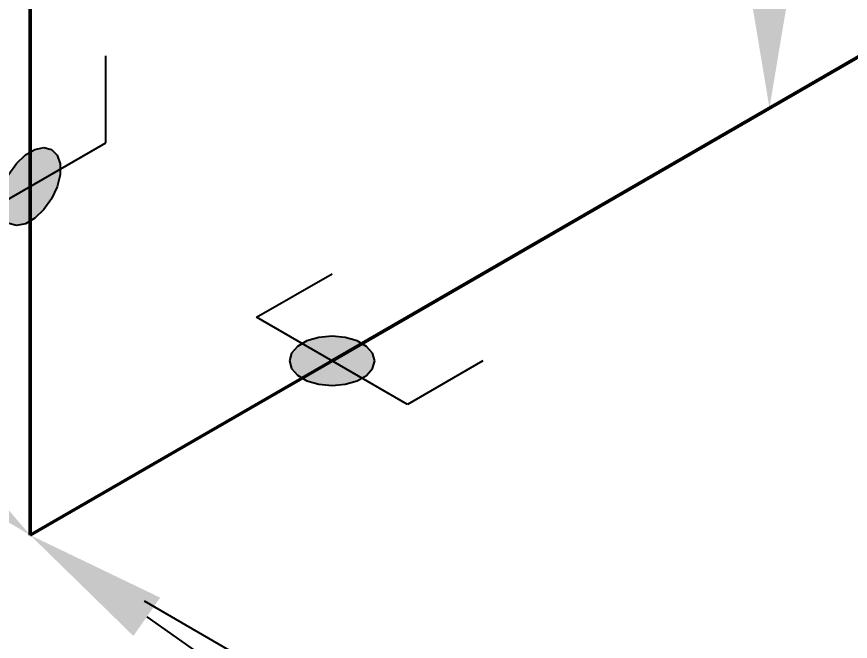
# Model space of a CAD drawing. Header units: millimetres. Extents: x 0 to 594, y 0 to 420.
# Drawn here: x 230.21 to 244.86, y 119.89 to 130.87 of the extents above; entities that cross this region are included whole.
import ezdxf
from ezdxf import colors
from ezdxf.entities.mleader import LeaderData, LeaderLine
from ezdxf.math import Vec2, Vec3

# ---------------------------------------------------------------- set-up
doc = ezdxf.new("R2010")
doc.units = ezdxf.units.MM
doc.header["$LTSCALE"] = 0.25
for name, color, linetype in [('용접', 1, 'Continuous'), ('주석', 7, 'Continuous'), ('치수', 1, 'Continuous')]:
    doc.layers.add(name, color=color, linetype=linetype)
doc.layers.add('파이프 작은 보어', color=30, linetype='Continuous', lineweight=50)
doc.styles.add('AdskIsoMetric', font='arial.ttf', dxfattribs={"width": 0.8, "height": 2.5})
doc.styles.add('AdskIsoMetric-30', font='arial.ttf', dxfattribs={"width": 0.8, "height": 2.5})
doc.styles.get("Standard").update_dxf_attribs({"font": 'arial.ttf'})
doc.dimstyles.new('AdskIsoMetric', dxfattribs={"dimtxt": 2.5, "dimasz": 2.5, "dimexe": 1, "dimexo": 2, "dimgap": 0.8, "dimtad": 1, "dimdec": 0, "dimrnd": 1, "dimzin": 0, "dimdsep": 46, "dimtxsty": 'AdskIsoMetric', "dimcen": 0, "dimclrt": 7, "dimadec": 0, "dimazin": 0, "dimtfac": 1, "dimtdec": 0, "dimtmove": 1, "dimatfit": 3, "dimfxl": 0, "dimfrac": 2, "dimtolj": 1, "dimtzin": 0, "dimarcsym": 0})

# ---------------------------------------------------------------- blocks, each defined once
blk = doc.blocks.new('*D63')
at = {"layer": 'Defpoints', "color": 0}
for p in [(243.438, 152.642), (230.448, 145.142), (230.448, 121.759)]:
    blk.add_point(p, dxfattribs=at)
at = {"layer": '치수', "color": 0, "lineweight": -2}
for p, q in [((232.448, 146.297), (244.438, 153.22)), ((243.438, 131.759), (243.438, 150.142))]:
    blk.add_line(p, q, dxfattribs=at)
at = {"layer": '치수', "color": 0}
for points in [[(243.022, 150.142), (243.855, 150.142), (243.438, 152.642)], [(243.022, 131.759), (243.855, 131.759), (243.438, 129.259)]]:
    blk.add_solid(points, dxfattribs=at)
at = {"layer": '치수', "color": 7, "insert": (241.171, 139.642), "char_height": 2.5, "attachment_point": 5, "rotation": 90, "style": 'AdskIsoMetric-30'}
blk.add_mtext('\\A1;5822', dxfattribs=at)
blk = doc.blocks.new('*D64')
at = {"layer": 'Defpoints', "color": 0}
for p in [(327.107, 177.565), (230.448, 121.759), (243.438, 114.259)]:
    blk.add_point(p, dxfattribs=at)
at = {"layer": '치수', "color": 0, "lineweight": -2}
for p, q in [((329.107, 176.41), (341.098, 169.488)), ((337.933, 168.815), (245.603, 115.509)), ((232.448, 120.604), (244.438, 113.682))]:
    blk.add_line(p, q, dxfattribs=at)
at = {"layer": '치수', "color": 0}
for points in [[(337.724, 169.176), (338.141, 168.454), (340.098, 170.065)], [(245.395, 115.87), (245.812, 115.148), (243.438, 114.259)]]:
    blk.add_solid(points, dxfattribs=at)
at = {"layer": '치수', "color": 7, "insert": (289.501, 143.471), "char_height": 2.5, "attachment_point": 5, "rotation": 30, "style": 'AdskIsoMetric-30'}
blk.add_mtext('\\A1;48772', dxfattribs=at)
blk = doc.blocks.new('엘보우-2-Iso2DSkew90')
at = {"color": 0, "linetype": 'ByBlock', "lineweight": -2, "extrusion": (-0.707107, 0.408248, -0.57735)}
for p, q in [((0, 0), (0, 6.124)), ((5.303, 3.062), (0, 0)), ((0, 0), (0, 0))]:
    blk.add_line(p, q, dxfattribs=at)
blk = doc.blocks.new('SocketWeld-1-IsoRight')
blk.add_hatch(color=256).paths.add_polyline_path([(0.00553, 0.03713), (0.00575, 0.03692), (0.00596, 0.03672), (0.00617, 0.03652), (0.00639, 0.03631), (0.0066, 0.03611), (0.00682, 0.0359), (0.00703, 0.0357), (0.00725, 0.03549), (0.00746, 0.03529), (0.00768, 0.03508), (0.00789, 0.03488), (0.00811, 0.03467), (0.00832, 0.03447), (0.00854, 0.03427), (0.00875, 0.03406), (0.00897, 0.03386), (0.00918, 0.03365), (0.0094, 0.03345), (0.00961, 0.03324), (0.00982, 0.03304), (0.01004, 0.03283), (0.01025, 0.03263), (0.01047, 0.03243), (0.01068, 0.03222), (0.0109, 0.03202), (0.01111, 0.03181), (0.01133, 0.03161), (0.01154, 0.0314), (0.01176, 0.0312), (0.01197, 0.03099), (0.01219, 0.03079), (0.0124, 0.03058), (0.01262, 0.03038), (0.01283, 0.03018), (0.01305, 0.02997), (0.01326, 0.02977), (0.01347, 0.02956), (0.01369, 0.02936), (0.0139, 0.02915), (0.01412, 0.02895), (0.01433, 0.02874), (0.01455, 0.02854), (0.01476, 0.02834), (0.01498, 0.02813), (0.01519, 0.02793), (0.01541, 0.02772), (0.01562, 0.02752), (0.01584, 0.02731), (0.01605, 0.02711), (0.01605, 0.02711), (0.01623, 0.02685), (0.01642, 0.02659), (0.0166, 0.02633), (0.01678, 0.02607), (0.01696, 0.02581), (0.01715, 0.02556), (0.01733, 0.0253), (0.01751, 0.02504), (0.01769, 0.02478), (0.01788, 0.02452), (0.01806, 0.02426), (0.01824, 0.024), (0.01843, 0.02375), (0.01861, 0.02349), (0.01879, 0.02323), (0.01897, 0.02297), (0.01916, 0.02271), (0.01934, 0.02245), (0.01952, 0.02219), (0.0197, 0.02193), (0.01989, 0.02168), (0.02007, 0.02142), (0.02025, 0.02116), (0.02043, 0.0209), (0.02062, 0.02064), (0.0208, 0.02038), (0.02098, 0.02012), (0.02116, 0.01987), (0.02135, 0.01961), (0.02153, 0.01935), (0.02171, 0.01909), (0.0219, 0.01883), (0.02208, 0.01857), (0.02226, 0.01831), (0.02244, 0.01806), (0.02263, 0.0178), (0.02281, 0.01754), (0.02299, 0.01728), (0.02317, 0.01702), (0.02336, 0.01676), (0.02354, 0.0165), (0.02372, 0.01624), (0.0239, 0.01599), (0.02409, 0.01573), (0.02427, 0.01547), (0.02445, 0.01521), (0.02463, 0.01495), (0.02482, 0.01469), (0.025, 0.01443), (0.025, 0.01443), (0.02513, 0.01415), (0.02527, 0.01386), (0.0254, 0.01357), (0.02553, 0.01328), (0.02566, 0.013), (0.0258, 0.01271), (0.02593, 0.01242), (0.02606, 0.01213), (0.02619, 0.01185), (0.02633, 0.01156), (0.02646, 0.01127), (0.02659, 0.01098), (0.02672, 0.0107), (0.02686, 0.01041), (0.02699, 0.01012), (0.02712, 0.00983), (0.02726, 0.00955), (0.02739, 0.00926), (0.02752, 0.00897), (0.02765, 0.00868), (0.02779, 0.0084), (0.02792, 0.00811), (0.02805, 0.00782), (0.02818, 0.00753), (0.02832, 0.00725), (0.02845, 0.00696), (0.02858, 0.00667), (0.02872, 0.00638), (0.02885, 0.0061), (0.02898, 0.00581), (0.02911, 0.00552), (0.02925, 0.00523), (0.02938, 0.00495), (0.02951, 0.00466), (0.02964, 0.00437), (0.02978, 0.00408), (0.02991, 0.0038), (0.03004, 0.00351), (0.03017, 0.00322), (0.03031, 0.00293), (0.03044, 0.00265), (0.03057, 0.00236), (0.03071, 0.00207), (0.03084, 0.00178), (0.03097, 0.0015), (0.0311, 0.00121), (0.03124, 0.00092), (0.03137, 0.00063), (0.0315, 0.00035), (0.0315, 0.00035), (0.03157, 0.00006), (0.03164, -0.00023), (0.03171, -0.00052), (0.03178, -0.00081), (0.03185, -0.00109), (0.03192, -0.00138), (0.03199, -0.00167), (0.03206, -0.00196), (0.03213, -0.00225), (0.0322, -0.00254), (0.03227, -0.00282), (0.03234, -0.00311), (0.03241, -0.0034), (0.03248, -0.00369), (0.03255, -0.00398), (0.03262, -0.00426), (0.03269, -0.00455), (0.03276, -0.00484), (0.03283, -0.00513), (0.0329, -0.00542), (0.03297, -0.00571), (0.03304, -0.00599), (0.03311, -0.00628), (0.03318, -0.00657), (0.03325, -0.00686), (0.03332, -0.00715), (0.03339, -0.00743), (0.03346, -0.00772), (0.03352, -0.00801), (0.03359, -0.0083), (0.03366, -0.00859), (0.03373, -0.00888), (0.0338, -0.00916), (0.03387, -0.00945), (0.03394, -0.00974), (0.03401, -0.01003), (0.03408, -0.01032), (0.03415, -0.0106), (0.03422, -0.01089), (0.03429, -0.01118), (0.03436, -0.01147), (0.03443, -0.01176), (0.0345, -0.01205), (0.03457, -0.01233), (0.03464, -0.01262), (0.03471, -0.01291), (0.03478, -0.0132), (0.03485, -0.01349), (0.03492, -0.01377), (0.03492, -0.01377), (0.03492, -0.01404), (0.03492, -0.0143), (0.03492, -0.01456), (0.03492, -0.01482), (0.03492, -0.01508), (0.03492, -0.01534), (0.03492, -0.0156), (0.03492, -0.01586), (0.03492, -0.01612), (0.03492, -0.01638), (0.03492, -0.01664), (0.03492, -0.0169), (0.03492, -0.01716), (0.03492, -0.01742), (0.03492, -0.01768), (0.03492, -0.01795), (0.03492, -0.01821), (0.03492, -0.01847), (0.03492, -0.01873), (0.03492, -0.01899), (0.03492, -0.01925), (0.03492, -0.01951), (0.03492, -0.01977), (0.03492, -0.02003), (0.03492, -0.02029), (0.03492, -0.02055), (0.03492, -0.02081), (0.03492, -0.02107), (0.03492, -0.02133), (0.03492, -0.02159), (0.03492, -0.02186), (0.03492, -0.02212), (0.03492, -0.02238), (0.03492, -0.02264), (0.03492, -0.0229), (0.03492, -0.02316), (0.03492, -0.02342), (0.03492, -0.02368), (0.03492, -0.02394), (0.03492, -0.0242), (0.03492, -0.02446), (0.03492, -0.02472), (0.03492, -0.02498), (0.03492, -0.02524), (0.03492, -0.0255), (0.03492, -0.02577), (0.03492, -0.02603), (0.03492, -0.02629), (0.03492, -0.02655), (0.03492, -0.02655), (0.03485, -0.02676), (0.03478, -0.02696), (0.03471, -0.02717), (0.03464, -0.02738), (0.03457, -0.02759), (0.0345, -0.02779), (0.03443, -0.028), (0.03436, -0.02821), (0.03429, -0.02842), (0.03422, -0.02862), (0.03415, -0.02883), (0.03408, -0.02904), (0.03401, -0.02925), (0.03394, -0.02945), (0.03387, -0.02966), (0.0338, -0.02987), (0.03373, -0.03008), (0.03366, -0.03028), (0.03359, -0.03049), (0.03352, -0.0307), (0.03346, -0.03091), (0.03339, -0.03112), (0.03332, -0.03132), (0.03325, -0.03153), (0.03318, -0.03174), (0.03311, -0.03195), (0.03304, -0.03215), (0.03297, -0.03236), (0.0329, -0.03257), (0.03283, -0.03278), (0.03276, -0.03298), (0.03269, -0.03319), (0.03262, -0.0334), (0.03255, -0.03361), (0.03248, -0.03381), (0.03241, -0.03402), (0.03234, -0.03423), (0.03227, -0.03444), (0.0322, -0.03465), (0.03213, -0.03485), (0.03206, -0.03506), (0.03199, -0.03527), (0.03192, -0.03548), (0.03185, -0.03568), (0.03178, -0.03589), (0.03171, -0.0361), (0.03164, -0.03631), (0.03157, -0.03651), (0.0315, -0.03672), (0.0315, -0.03672), (0.03137, -0.03686), (0.03124, -0.03699), (0.0311, -0.03712), (0.03097, -0.03726), (0.03084, -0.03739), (0.03071, -0.03753), (0.03057, -0.03766), (0.03044, -0.0378), (0.03031, -0.03793), (0.03017, -0.03806), (0.03004, -0.0382), (0.02991, -0.03833), (0.02978, -0.03847), (0.02964, -0.0386), (0.02951, -0.03874), (0.02938, -0.03887), (0.02925, -0.039), (0.02911, -0.03914), (0.02898, -0.03927), (0.02885, -0.03941), (0.02872, -0.03954), (0.02858, -0.03968), (0.02845, -0.03981), (0.02832, -0.03994), (0.02818, -0.04008), (0.02805, -0.04021), (0.02792, -0.04035), (0.02779, -0.04048), (0.02765, -0.04062), (0.02752, -0.04075), (0.02739, -0.04088), (0.02726, -0.04102), (0.02712, -0.04115), (0.02699, -0.04129), (0.02686, -0.04142), (0.02672, -0.04156), (0.02659, -0.04169), (0.02646, -0.04182), (0.02633, -0.04196), (0.02619, -0.04209), (0.02606, -0.04223), (0.02593, -0.04236), (0.0258, -0.0425), (0.02566, -0.04263), (0.02553, -0.04276), (0.0254, -0.0429), (0.02527, -0.04303), (0.02513, -0.04317), (0.025, -0.0433), (0.025, -0.0433), (0.02482, -0.04335), (0.02463, -0.0434), (0.02445, -0.04344), (0.02427, -0.04349), (0.02409, -0.04354), (0.0239, -0.04359), (0.02372, -0.04364), (0.02354, -0.04368), (0.02336, -0.04373), (0.02317, -0.04378), (0.02299, -0.04383), (0.02281, -0.04387), (0.02263, -0.04392), (0.02244, -0.04397), (0.02226, -0.04402), (0.02208, -0.04407), (0.0219, -0.04411), (0.02171, -0.04416), (0.02153, -0.04421), (0.02135, -0.04426), (0.02116, -0.0443), (0.02098, -0.04435), (0.0208, -0.0444), (0.02062, -0.04445), (0.02043, -0.0445), (0.02025, -0.04454), (0.02007, -0.04459), (0.01989, -0.04464), (0.0197, -0.04469), (0.01952, -0.04473), (0.01934, -0.04478), (0.01916, -0.04483), (0.01897, -0.04488), (0.01879, -0.04493), (0.01861, -0.04497), (0.01843, -0.04502), (0.01824, -0.04507), (0.01806, -0.04512), (0.01788, -0.04516), (0.01769, -0.04521), (0.01751, -0.04526), (0.01733, -0.04531), (0.01715, -0.04536), (0.01696, -0.0454), (0.01678, -0.04545), (0.0166, -0.0455), (0.01642, -0.04555), (0.01623, -0.04559), (0.01605, -0.04564), (0.01605, -0.04564), (0.01584, -0.0456), (0.01562, -0.04556), (0.01541, -0.04551), (0.01519, -0.04547), (0.01498, -0.04543), (0.01476, -0.04538), (0.01455, -0.04534), (0.01433, -0.04529), (0.01412, -0.04525), (0.0139, -0.04521), (0.01369, -0.04516), (0.01347, -0.04512), (0.01326, -0.04508), (0.01305, -0.04503), (0.01283, -0.04499), (0.01262, -0.04495), (0.0124, -0.0449), (0.01219, -0.04486), (0.01197, -0.04482), (0.01176, -0.04477), (0.01154, -0.04473), (0.01133, -0.04469), (0.01111, -0.04464), (0.0109, -0.0446), (0.01068, -0.04456), (0.01047, -0.04451), (0.01025, -0.04447), (0.01004, -0.04443), (0.00982, -0.04438), (0.00961, -0.04434), (0.0094, -0.0443), (0.00918, -0.04425), (0.00897, -0.04421), (0.00875, -0.04417), (0.00854, -0.04412), (0.00832, -0.04408), (0.00811, -0.04404), (0.00789, -0.04399), (0.00768, -0.04395), (0.00746, -0.04391), (0.00725, -0.04386), (0.00703, -0.04382), (0.00682, -0.04378), (0.0066, -0.04373), (0.00639, -0.04369), (0.00617, -0.04365), (0.00596, -0.0436), (0.00575, -0.04356), (0.00553, -0.04352), (0.00553, -0.04352), (0.00531, -0.04339), (0.00508, -0.04325), (0.00485, -0.04312), (0.00463, -0.04299), (0.0044, -0.04286), (0.00418, -0.04273), (0.00395, -0.0426), (0.00372, -0.04247), (0.0035, -0.04234), (0.00327, -0.04221), (0.00305, -0.04208), (0.00282, -0.04195), (0.0026, -0.04182), (0.00237, -0.04169), (0.00214, -0.04156), (0.00192, -0.04143), (0.00169, -0.0413), (0.00147, -0.04117), (0.00124, -0.04104), (0.00102, -0.04091), (0.00079, -0.04078), (0.00056, -0.04065), (0.00034, -0.04052), (0.00011, -0.04039), (-0.00011, -0.04026), (-0.00034, -0.04013), (-0.00056, -0.04), (-0.00079, -0.03987), (-0.00102, -0.03974), (-0.00124, -0.03961), (-0.00147, -0.03948), (-0.00169, -0.03934), (-0.00192, -0.03921), (-0.00214, -0.03908), (-0.00237, -0.03895), (-0.0026, -0.03882), (-0.00282, -0.03869), (-0.00305, -0.03856), (-0.00327, -0.03843), (-0.0035, -0.0383), (-0.00372, -0.03817), (-0.00395, -0.03804), (-0.00418, -0.03791), (-0.0044, -0.03778), (-0.00463, -0.03765), (-0.00485, -0.03752), (-0.00508, -0.03739), (-0.00531, -0.03726), (-0.00553, -0.03713), (-0.00553, -0.03713), (-0.00575, -0.03692), (-0.00596, -0.03672), (-0.00617, -0.03652), (-0.00639, -0.03631), (-0.0066, -0.03611), (-0.00682, -0.0359), (-0.00703, -0.0357), (-0.00725, -0.03549), (-0.00746, -0.03529), (-0.00768, -0.03508), (-0.00789, -0.03488), (-0.00811, -0.03467), (-0.00832, -0.03447), (-0.00854, -0.03427), (-0.00875, -0.03406), (-0.00897, -0.03386), (-0.00918, -0.03365), (-0.0094, -0.03345), (-0.00961, -0.03324), (-0.00982, -0.03304), (-0.01004, -0.03283), (-0.01025, -0.03263), (-0.01047, -0.03243), (-0.01068, -0.03222), (-0.0109, -0.03202), (-0.01111, -0.03181), (-0.01133, -0.03161), (-0.01154, -0.0314), (-0.01176, -0.0312), (-0.01197, -0.03099), (-0.01219, -0.03079), (-0.0124, -0.03058), (-0.01262, -0.03038), (-0.01283, -0.03018), (-0.01305, -0.02997), (-0.01326, -0.02977), (-0.01347, -0.02956), (-0.01369, -0.02936), (-0.0139, -0.02915), (-0.01412, -0.02895), (-0.01433, -0.02874), (-0.01455, -0.02854), (-0.01476, -0.02834), (-0.01498, -0.02813), (-0.01519, -0.02793), (-0.01541, -0.02772), (-0.01562, -0.02752), (-0.01584, -0.02731), (-0.01605, -0.02711), (-0.01605, -0.02711), (-0.01623, -0.02685), (-0.01642, -0.02659), (-0.0166, -0.02633), (-0.01678, -0.02607), (-0.01696, -0.02581), (-0.01715, -0.02556), (-0.01733, -0.0253), (-0.01751, -0.02504), (-0.01769, -0.02478), (-0.01788, -0.02452), (-0.01806, -0.02426), (-0.01824, -0.024), (-0.01843, -0.02375), (-0.01861, -0.02349), (-0.01879, -0.02323), (-0.01897, -0.02297), (-0.01916, -0.02271), (-0.01934, -0.02245), (-0.01952, -0.02219), (-0.0197, -0.02193), (-0.01989, -0.02168), (-0.02007, -0.02142), (-0.02025, -0.02116), (-0.02043, -0.0209), (-0.02062, -0.02064), (-0.0208, -0.02038), (-0.02098, -0.02012), (-0.02116, -0.01987), (-0.02135, -0.01961), (-0.02153, -0.01935), (-0.02171, -0.01909), (-0.0219, -0.01883), (-0.02208, -0.01857), (-0.02226, -0.01831), (-0.02244, -0.01806), (-0.02263, -0.0178), (-0.02281, -0.01754), (-0.02299, -0.01728), (-0.02317, -0.01702), (-0.02336, -0.01676), (-0.02354, -0.0165), (-0.02372, -0.01624), (-0.0239, -0.01599), (-0.02409, -0.01573), (-0.02427, -0.01547), (-0.02445, -0.01521), (-0.02463, -0.01495), (-0.02482, -0.01469), (-0.025, -0.01443), (-0.025, -0.01443), (-0.02513, -0.01415), (-0.02527, -0.01386), (-0.0254, -0.01357), (-0.02553, -0.01328), (-0.02566, -0.013), (-0.0258, -0.01271), (-0.02593, -0.01242), (-0.02606, -0.01213), (-0.02619, -0.01185), (-0.02633, -0.01156), (-0.02646, -0.01127), (-0.02659, -0.01098), (-0.02672, -0.0107), (-0.02686, -0.01041), (-0.02699, -0.01012), (-0.02712, -0.00983), (-0.02726, -0.00955), (-0.02739, -0.00926), (-0.02752, -0.00897), (-0.02765, -0.00868), (-0.02779, -0.0084), (-0.02792, -0.00811), (-0.02805, -0.00782), (-0.02818, -0.00753), (-0.02832, -0.00725), (-0.02845, -0.00696), (-0.02858, -0.00667), (-0.02872, -0.00638), (-0.02885, -0.0061), (-0.02898, -0.00581), (-0.02911, -0.00552), (-0.02925, -0.00523), (-0.02938, -0.00495), (-0.02951, -0.00466), (-0.02964, -0.00437), (-0.02978, -0.00408), (-0.02991, -0.0038), (-0.03004, -0.00351), (-0.03017, -0.00322), (-0.03031, -0.00293), (-0.03044, -0.00265), (-0.03057, -0.00236), (-0.03071, -0.00207), (-0.03084, -0.00178), (-0.03097, -0.0015), (-0.0311, -0.00121), (-0.03124, -0.00092), (-0.03137, -0.00063), (-0.0315, -0.00035), (-0.0315, -0.00035), (-0.03157, -0.00006), (-0.03164, 0.00023), (-0.03171, 0.00052), (-0.03178, 0.00081), (-0.03185, 0.00109), (-0.03192, 0.00138), (-0.03199, 0.00167), (-0.03206, 0.00196), (-0.03213, 0.00225), (-0.0322, 0.00254), (-0.03227, 0.00282), (-0.03234, 0.00311), (-0.03241, 0.0034), (-0.03248, 0.00369), (-0.03255, 0.00398), (-0.03262, 0.00426), (-0.03269, 0.00455), (-0.03276, 0.00484), (-0.03283, 0.00513), (-0.0329, 0.00542), (-0.03297, 0.00571), (-0.03304, 0.00599), (-0.03311, 0.00628), (-0.03318, 0.00657), (-0.03325, 0.00686), (-0.03332, 0.00715), (-0.03339, 0.00743), (-0.03346, 0.00772), (-0.03352, 0.00801), (-0.03359, 0.0083), (-0.03366, 0.00859), (-0.03373, 0.00888), (-0.0338, 0.00916), (-0.03387, 0.00945), (-0.03394, 0.00974), (-0.03401, 0.01003), (-0.03408, 0.01032), (-0.03415, 0.0106), (-0.03422, 0.01089), (-0.03429, 0.01118), (-0.03436, 0.01147), (-0.03443, 0.01176), (-0.0345, 0.01205), (-0.03457, 0.01233), (-0.03464, 0.01262), (-0.03471, 0.01291), (-0.03478, 0.0132), (-0.03485, 0.01349), (-0.03492, 0.01377), (-0.03492, 0.01377), (-0.03492, 0.01404), (-0.03492, 0.0143), (-0.03492, 0.01456), (-0.03492, 0.01482), (-0.03492, 0.01508), (-0.03492, 0.01534), (-0.03492, 0.0156), (-0.03492, 0.01586), (-0.03492, 0.01612), (-0.03492, 0.01638), (-0.03492, 0.01664), (-0.03492, 0.0169), (-0.03492, 0.01716), (-0.03492, 0.01742), (-0.03492, 0.01768), (-0.03492, 0.01795), (-0.03492, 0.01821), (-0.03492, 0.01847), (-0.03492, 0.01873), (-0.03492, 0.01899), (-0.03492, 0.01925), (-0.03492, 0.01951), (-0.03492, 0.01977), (-0.03492, 0.02003), (-0.03492, 0.02029), (-0.03492, 0.02055), (-0.03492, 0.02081), (-0.03492, 0.02107), (-0.03492, 0.02133), (-0.03492, 0.02159), (-0.03492, 0.02186), (-0.03492, 0.02212), (-0.03492, 0.02238), (-0.03492, 0.02264), (-0.03492, 0.0229), (-0.03492, 0.02316), (-0.03492, 0.02342), (-0.03492, 0.02368), (-0.03492, 0.02394), (-0.03492, 0.0242), (-0.03492, 0.02446), (-0.03492, 0.02472), (-0.03492, 0.02498), (-0.03492, 0.02524), (-0.03492, 0.0255), (-0.03492, 0.02577), (-0.03492, 0.02603), (-0.03492, 0.02629), (-0.03492, 0.02655), (-0.03492, 0.02655), (-0.03485, 0.02676), (-0.03478, 0.02696), (-0.03471, 0.02717), (-0.03464, 0.02738), (-0.03457, 0.02759), (-0.0345, 0.02779), (-0.03443, 0.028), (-0.03436, 0.02821), (-0.03429, 0.02842), (-0.03422, 0.02862), (-0.03415, 0.02883), (-0.03408, 0.02904), (-0.03401, 0.02925), (-0.03394, 0.02945), (-0.03387, 0.02966), (-0.0338, 0.02987), (-0.03373, 0.03008), (-0.03366, 0.03028), (-0.03359, 0.03049), (-0.03352, 0.0307), (-0.03346, 0.03091), (-0.03339, 0.03112), (-0.03332, 0.03132), (-0.03325, 0.03153), (-0.03318, 0.03174), (-0.03311, 0.03195), (-0.03304, 0.03215), (-0.03297, 0.03236), (-0.0329, 0.03257), (-0.03283, 0.03278), (-0.03276, 0.03298), (-0.03269, 0.03319), (-0.03262, 0.0334), (-0.03255, 0.03361), (-0.03248, 0.03381), (-0.03241, 0.03402), (-0.03234, 0.03423), (-0.03227, 0.03444), (-0.0322, 0.03465), (-0.03213, 0.03485), (-0.03206, 0.03506), (-0.03199, 0.03527), (-0.03192, 0.03548), (-0.03185, 0.03568), (-0.03178, 0.03589), (-0.03171, 0.0361), (-0.03164, 0.03631), (-0.03157, 0.03651), (-0.0315, 0.03672), (-0.0315, 0.03672), (-0.03137, 0.03686), (-0.03124, 0.03699), (-0.0311, 0.03712), (-0.03097, 0.03726), (-0.03084, 0.03739), (-0.03071, 0.03753), (-0.03057, 0.03766), (-0.03044, 0.0378), (-0.03031, 0.03793), (-0.03017, 0.03806), (-0.03004, 0.0382), (-0.02991, 0.03833), (-0.02978, 0.03847), (-0.02964, 0.0386), (-0.02951, 0.03874), (-0.02938, 0.03887), (-0.02925, 0.039), (-0.02911, 0.03914), (-0.02898, 0.03927), (-0.02885, 0.03941), (-0.02872, 0.03954), (-0.02858, 0.03968), (-0.02845, 0.03981), (-0.02832, 0.03994), (-0.02818, 0.04008), (-0.02805, 0.04021), (-0.02792, 0.04035), (-0.02779, 0.04048), (-0.02765, 0.04062), (-0.02752, 0.04075), (-0.02739, 0.04088), (-0.02726, 0.04102), (-0.02712, 0.04115), (-0.02699, 0.04129), (-0.02686, 0.04142), (-0.02672, 0.04156), (-0.02659, 0.04169), (-0.02646, 0.04182), (-0.02633, 0.04196), (-0.02619, 0.04209), (-0.02606, 0.04223), (-0.02593, 0.04236), (-0.0258, 0.0425), (-0.02566, 0.04263), (-0.02553, 0.04276), (-0.0254, 0.0429), (-0.02527, 0.04303), (-0.02513, 0.04317), (-0.025, 0.0433), (-0.025, 0.0433), (-0.02482, 0.04335), (-0.02463, 0.0434), (-0.02445, 0.04344), (-0.02427, 0.04349), (-0.02409, 0.04354), (-0.0239, 0.04359), (-0.02372, 0.04364), (-0.02354, 0.04368), (-0.02336, 0.04373), (-0.02317, 0.04378), (-0.02299, 0.04383), (-0.02281, 0.04387), (-0.02263, 0.04392), (-0.02244, 0.04397), (-0.02226, 0.04402), (-0.02208, 0.04407), (-0.0219, 0.04411), (-0.02171, 0.04416), (-0.02153, 0.04421), (-0.02135, 0.04426), (-0.02116, 0.0443), (-0.02098, 0.04435), (-0.0208, 0.0444), (-0.02062, 0.04445), (-0.02043, 0.0445), (-0.02025, 0.04454), (-0.02007, 0.04459), (-0.01989, 0.04464), (-0.0197, 0.04469), (-0.01952, 0.04473), (-0.01934, 0.04478), (-0.01916, 0.04483), (-0.01897, 0.04488), (-0.01879, 0.04493), (-0.01861, 0.04497), (-0.01843, 0.04502), (-0.01824, 0.04507), (-0.01806, 0.04512), (-0.01788, 0.04516), (-0.01769, 0.04521), (-0.01751, 0.04526), (-0.01733, 0.04531), (-0.01715, 0.04536), (-0.01696, 0.0454), (-0.01678, 0.04545), (-0.0166, 0.0455), (-0.01642, 0.04555), (-0.01623, 0.04559), (-0.01605, 0.04564), (-0.01605, 0.04564), (-0.01584, 0.0456), (-0.01562, 0.04556), (-0.01541, 0.04551), (-0.01519, 0.04547), (-0.01498, 0.04543), (-0.01476, 0.04538), (-0.01455, 0.04534), (-0.01433, 0.04529), (-0.01412, 0.04525), (-0.0139, 0.04521), (-0.01369, 0.04516), (-0.01347, 0.04512), (-0.01326, 0.04508), (-0.01305, 0.04503), (-0.01283, 0.04499), (-0.01262, 0.04495), (-0.0124, 0.0449), (-0.01219, 0.04486), (-0.01197, 0.04482), (-0.01176, 0.04477), (-0.01154, 0.04473), (-0.01133, 0.04469), (-0.01111, 0.04464), (-0.0109, 0.0446), (-0.01068, 0.04456), (-0.01047, 0.04451), (-0.01025, 0.04447), (-0.01004, 0.04443), (-0.00982, 0.04438), (-0.00961, 0.04434), (-0.0094, 0.0443), (-0.00918, 0.04425), (-0.00897, 0.04421), (-0.00875, 0.04417), (-0.00854, 0.04412), (-0.00832, 0.04408), (-0.00811, 0.04404), (-0.00789, 0.04399), (-0.00768, 0.04395), (-0.00746, 0.04391), (-0.00725, 0.04386), (-0.00703, 0.04382), (-0.00682, 0.04378), (-0.0066, 0.04373), (-0.00639, 0.04369), (-0.00617, 0.04365), (-0.00596, 0.0436), (-0.00575, 0.04356), (-0.00553, 0.04352), (-0.00553, 0.04352), (-0.00531, 0.04339), (-0.00508, 0.04325), (-0.00485, 0.04312), (-0.00463, 0.04299), (-0.0044, 0.04286), (-0.00418, 0.04273), (-0.00395, 0.0426), (-0.00372, 0.04247), (-0.0035, 0.04234), (-0.00327, 0.04221), (-0.00305, 0.04208), (-0.00282, 0.04195), (-0.0026, 0.04182), (-0.00237, 0.04169), (-0.00214, 0.04156), (-0.00192, 0.04143), (-0.00169, 0.0413), (-0.00147, 0.04117), (-0.00124, 0.04104), (-0.00102, 0.04091), (-0.00079, 0.04078), (-0.00056, 0.04065), (-0.00034, 0.04052), (-0.00011, 0.04039), (0.00011, 0.04026), (0.00034, 0.04013), (0.00056, 0.04), (0.00079, 0.03987), (0.00102, 0.03974), (0.00124, 0.03961), (0.00147, 0.03948), (0.00169, 0.03934), (0.00192, 0.03921), (0.00214, 0.03908), (0.00237, 0.03895), (0.0026, 0.03882), (0.00282, 0.03869), (0.00305, 0.03856), (0.00327, 0.03843), (0.0035, 0.0383), (0.00372, 0.03817), (0.00395, 0.03804), (0.00418, 0.03791), (0.0044, 0.03778), (0.00463, 0.03765), (0.00485, 0.03752), (0.00508, 0.03739), (0.00531, 0.03726)], flags=0)
at = {"color": 0, "linetype": 'ByBlock', "lineweight": -2, "extrusion": (0.707107, 0.408248, -0.57735)}
for p, q in [((0, 0.10206), (-0.08839, 0.15309)), ((0, -0.10206), (0, 0.10206)), ((-0.0315, 0.03672), (-0.025, 0.0433)), ((-0.025, 0.0433), (-0.01605, 0.04564)), ((-0.01605, 0.04564), (-0.00553, 0.04352)), ((-0.00553, 0.04352), (0.00553, 0.03713)), ((-0.03492, 0.02655), (-0.0315, 0.03672)), ((0.00553, 0.03713), (0.01605, 0.02711)), ((-0.03492, 0.01377), (-0.03492, 0.02655)), ((0.01605, 0.02711), (0.025, 0.01443)), ((-0.0315, -0.00035), (-0.03492, 0.01377)), ((0.025, 0.01443), (0.0315, 0.00035)), ((0.0315, 0.00035), (0.03492, -0.01377)), ((-0.025, -0.01443), (-0.0315, -0.00035)), ((-0.01605, -0.02711), (-0.025, -0.01443)), ((0.03492, -0.01377), (0.03492, -0.02655)), ((-0.00553, -0.03713), (-0.01605, -0.02711)), ((0.03492, -0.02655), (0.0315, -0.03672)), ((0.00553, -0.04352), (-0.00553, -0.03713)), ((0.0315, -0.03672), (0.025, -0.0433)), ((0.01605, -0.04564), (0.00553, -0.04352)), ((0.025, -0.0433), (0.01605, -0.04564)), ((-0.08839, -0.05103), (0, -0.10206))]:
    blk.add_line(p, q, dxfattribs=at)
blk = doc.blocks.new('SocketWeld-2-IsoRight')
blk.add_hatch(color=256).paths.add_polyline_path([(0.00553, -0.04352), (0.00575, -0.04356), (0.00596, -0.0436), (0.00617, -0.04365), (0.00639, -0.04369), (0.0066, -0.04373), (0.00682, -0.04378), (0.00703, -0.04382), (0.00725, -0.04386), (0.00746, -0.04391), (0.00768, -0.04395), (0.00789, -0.04399), (0.00811, -0.04404), (0.00832, -0.04408), (0.00854, -0.04412), (0.00875, -0.04417), (0.00897, -0.04421), (0.00918, -0.04425), (0.0094, -0.0443), (0.00961, -0.04434), (0.00982, -0.04438), (0.01004, -0.04443), (0.01025, -0.04447), (0.01047, -0.04451), (0.01068, -0.04456), (0.0109, -0.0446), (0.01111, -0.04464), (0.01133, -0.04469), (0.01154, -0.04473), (0.01176, -0.04477), (0.01197, -0.04482), (0.01219, -0.04486), (0.0124, -0.0449), (0.01262, -0.04495), (0.01283, -0.04499), (0.01305, -0.04503), (0.01326, -0.04508), (0.01347, -0.04512), (0.01369, -0.04516), (0.0139, -0.04521), (0.01412, -0.04525), (0.01433, -0.04529), (0.01455, -0.04534), (0.01476, -0.04538), (0.01498, -0.04543), (0.01519, -0.04547), (0.01541, -0.04551), (0.01562, -0.04556), (0.01584, -0.0456), (0.01605, -0.04564), (0.01605, -0.04564), (0.01623, -0.04559), (0.01642, -0.04555), (0.0166, -0.0455), (0.01678, -0.04545), (0.01696, -0.0454), (0.01715, -0.04536), (0.01733, -0.04531), (0.01751, -0.04526), (0.01769, -0.04521), (0.01788, -0.04516), (0.01806, -0.04512), (0.01824, -0.04507), (0.01843, -0.04502), (0.01861, -0.04497), (0.01879, -0.04493), (0.01897, -0.04488), (0.01916, -0.04483), (0.01934, -0.04478), (0.01952, -0.04473), (0.0197, -0.04469), (0.01989, -0.04464), (0.02007, -0.04459), (0.02025, -0.04454), (0.02043, -0.0445), (0.02062, -0.04445), (0.0208, -0.0444), (0.02098, -0.04435), (0.02116, -0.0443), (0.02135, -0.04426), (0.02153, -0.04421), (0.02171, -0.04416), (0.0219, -0.04411), (0.02208, -0.04407), (0.02226, -0.04402), (0.02244, -0.04397), (0.02263, -0.04392), (0.02281, -0.04387), (0.02299, -0.04383), (0.02317, -0.04378), (0.02336, -0.04373), (0.02354, -0.04368), (0.02372, -0.04364), (0.0239, -0.04359), (0.02409, -0.04354), (0.02427, -0.04349), (0.02445, -0.04344), (0.02463, -0.0434), (0.02482, -0.04335), (0.025, -0.0433), (0.025, -0.0433), (0.02513, -0.04317), (0.02527, -0.04303), (0.0254, -0.0429), (0.02553, -0.04276), (0.02566, -0.04263), (0.0258, -0.0425), (0.02593, -0.04236), (0.02606, -0.04223), (0.02619, -0.04209), (0.02633, -0.04196), (0.02646, -0.04182), (0.02659, -0.04169), (0.02672, -0.04156), (0.02686, -0.04142), (0.02699, -0.04129), (0.02712, -0.04115), (0.02726, -0.04102), (0.02739, -0.04088), (0.02752, -0.04075), (0.02765, -0.04062), (0.02779, -0.04048), (0.02792, -0.04035), (0.02805, -0.04021), (0.02818, -0.04008), (0.02832, -0.03994), (0.02845, -0.03981), (0.02858, -0.03968), (0.02872, -0.03954), (0.02885, -0.03941), (0.02898, -0.03927), (0.02911, -0.03914), (0.02925, -0.039), (0.02938, -0.03887), (0.02951, -0.03874), (0.02964, -0.0386), (0.02978, -0.03847), (0.02991, -0.03833), (0.03004, -0.0382), (0.03017, -0.03806), (0.03031, -0.03793), (0.03044, -0.0378), (0.03057, -0.03766), (0.03071, -0.03753), (0.03084, -0.03739), (0.03097, -0.03726), (0.0311, -0.03712), (0.03124, -0.03699), (0.03137, -0.03686), (0.0315, -0.03672), (0.0315, -0.03672), (0.03157, -0.03651), (0.03164, -0.03631), (0.03171, -0.0361), (0.03178, -0.03589), (0.03185, -0.03568), (0.03192, -0.03548), (0.03199, -0.03527), (0.03206, -0.03506), (0.03213, -0.03485), (0.0322, -0.03465), (0.03227, -0.03444), (0.03234, -0.03423), (0.03241, -0.03402), (0.03248, -0.03381), (0.03255, -0.03361), (0.03262, -0.0334), (0.03269, -0.03319), (0.03276, -0.03298), (0.03283, -0.03278), (0.0329, -0.03257), (0.03297, -0.03236), (0.03304, -0.03215), (0.03311, -0.03195), (0.03318, -0.03174), (0.03325, -0.03153), (0.03332, -0.03132), (0.03339, -0.03112), (0.03346, -0.03091), (0.03352, -0.0307), (0.03359, -0.03049), (0.03366, -0.03028), (0.03373, -0.03008), (0.0338, -0.02987), (0.03387, -0.02966), (0.03394, -0.02945), (0.03401, -0.02925), (0.03408, -0.02904), (0.03415, -0.02883), (0.03422, -0.02862), (0.03429, -0.02842), (0.03436, -0.02821), (0.03443, -0.028), (0.0345, -0.02779), (0.03457, -0.02759), (0.03464, -0.02738), (0.03471, -0.02717), (0.03478, -0.02696), (0.03485, -0.02676), (0.03492, -0.02655), (0.03492, -0.02655), (0.03492, -0.02629), (0.03492, -0.02603), (0.03492, -0.02577), (0.03492, -0.0255), (0.03492, -0.02524), (0.03492, -0.02498), (0.03492, -0.02472), (0.03492, -0.02446), (0.03492, -0.0242), (0.03492, -0.02394), (0.03492, -0.02368), (0.03492, -0.02342), (0.03492, -0.02316), (0.03492, -0.0229), (0.03492, -0.02264), (0.03492, -0.02238), (0.03492, -0.02212), (0.03492, -0.02186), (0.03492, -0.02159), (0.03492, -0.02133), (0.03492, -0.02107), (0.03492, -0.02081), (0.03492, -0.02055), (0.03492, -0.02029), (0.03492, -0.02003), (0.03492, -0.01977), (0.03492, -0.01951), (0.03492, -0.01925), (0.03492, -0.01899), (0.03492, -0.01873), (0.03492, -0.01847), (0.03492, -0.01821), (0.03492, -0.01795), (0.03492, -0.01768), (0.03492, -0.01742), (0.03492, -0.01716), (0.03492, -0.0169), (0.03492, -0.01664), (0.03492, -0.01638), (0.03492, -0.01612), (0.03492, -0.01586), (0.03492, -0.0156), (0.03492, -0.01534), (0.03492, -0.01508), (0.03492, -0.01482), (0.03492, -0.01456), (0.03492, -0.0143), (0.03492, -0.01404), (0.03492, -0.01377), (0.03492, -0.01377), (0.03485, -0.01349), (0.03478, -0.0132), (0.03471, -0.01291), (0.03464, -0.01262), (0.03457, -0.01233), (0.0345, -0.01205), (0.03443, -0.01176), (0.03436, -0.01147), (0.03429, -0.01118), (0.03422, -0.01089), (0.03415, -0.0106), (0.03408, -0.01032), (0.03401, -0.01003), (0.03394, -0.00974), (0.03387, -0.00945), (0.0338, -0.00916), (0.03373, -0.00888), (0.03366, -0.00859), (0.03359, -0.0083), (0.03352, -0.00801), (0.03346, -0.00772), (0.03339, -0.00743), (0.03332, -0.00715), (0.03325, -0.00686), (0.03318, -0.00657), (0.03311, -0.00628), (0.03304, -0.00599), (0.03297, -0.00571), (0.0329, -0.00542), (0.03283, -0.00513), (0.03276, -0.00484), (0.03269, -0.00455), (0.03262, -0.00426), (0.03255, -0.00398), (0.03248, -0.00369), (0.03241, -0.0034), (0.03234, -0.00311), (0.03227, -0.00282), (0.0322, -0.00254), (0.03213, -0.00225), (0.03206, -0.00196), (0.03199, -0.00167), (0.03192, -0.00138), (0.03185, -0.00109), (0.03178, -0.00081), (0.03171, -0.00052), (0.03164, -0.00023), (0.03157, 0.00006), (0.0315, 0.00035), (0.0315, 0.00035), (0.03137, 0.00063), (0.03124, 0.00092), (0.0311, 0.00121), (0.03097, 0.0015), (0.03084, 0.00178), (0.03071, 0.00207), (0.03057, 0.00236), (0.03044, 0.00265), (0.03031, 0.00293), (0.03017, 0.00322), (0.03004, 0.00351), (0.02991, 0.0038), (0.02978, 0.00408), (0.02964, 0.00437), (0.02951, 0.00466), (0.02938, 0.00495), (0.02925, 0.00523), (0.02911, 0.00552), (0.02898, 0.00581), (0.02885, 0.0061), (0.02872, 0.00638), (0.02858, 0.00667), (0.02845, 0.00696), (0.02832, 0.00725), (0.02818, 0.00753), (0.02805, 0.00782), (0.02792, 0.00811), (0.02779, 0.0084), (0.02765, 0.00868), (0.02752, 0.00897), (0.02739, 0.00926), (0.02726, 0.00955), (0.02712, 0.00983), (0.02699, 0.01012), (0.02686, 0.01041), (0.02672, 0.0107), (0.02659, 0.01098), (0.02646, 0.01127), (0.02633, 0.01156), (0.02619, 0.01185), (0.02606, 0.01213), (0.02593, 0.01242), (0.0258, 0.01271), (0.02566, 0.013), (0.02553, 0.01328), (0.0254, 0.01357), (0.02527, 0.01386), (0.02513, 0.01415), (0.025, 0.01443), (0.025, 0.01443), (0.02482, 0.01469), (0.02463, 0.01495), (0.02445, 0.01521), (0.02427, 0.01547), (0.02409, 0.01573), (0.0239, 0.01599), (0.02372, 0.01624), (0.02354, 0.0165), (0.02336, 0.01676), (0.02317, 0.01702), (0.02299, 0.01728), (0.02281, 0.01754), (0.02263, 0.0178), (0.02244, 0.01806), (0.02226, 0.01831), (0.02208, 0.01857), (0.0219, 0.01883), (0.02171, 0.01909), (0.02153, 0.01935), (0.02135, 0.01961), (0.02116, 0.01987), (0.02098, 0.02012), (0.0208, 0.02038), (0.02062, 0.02064), (0.02043, 0.0209), (0.02025, 0.02116), (0.02007, 0.02142), (0.01989, 0.02168), (0.0197, 0.02193), (0.01952, 0.02219), (0.01934, 0.02245), (0.01916, 0.02271), (0.01897, 0.02297), (0.01879, 0.02323), (0.01861, 0.02349), (0.01843, 0.02375), (0.01824, 0.024), (0.01806, 0.02426), (0.01788, 0.02452), (0.01769, 0.02478), (0.01751, 0.02504), (0.01733, 0.0253), (0.01715, 0.02556), (0.01696, 0.02581), (0.01678, 0.02607), (0.0166, 0.02633), (0.01642, 0.02659), (0.01623, 0.02685), (0.01605, 0.02711), (0.01605, 0.02711), (0.01584, 0.02731), (0.01562, 0.02752), (0.01541, 0.02772), (0.01519, 0.02793), (0.01498, 0.02813), (0.01476, 0.02834), (0.01455, 0.02854), (0.01433, 0.02874), (0.01412, 0.02895), (0.0139, 0.02915), (0.01369, 0.02936), (0.01347, 0.02956), (0.01326, 0.02977), (0.01305, 0.02997), (0.01283, 0.03018), (0.01262, 0.03038), (0.0124, 0.03058), (0.01219, 0.03079), (0.01197, 0.03099), (0.01176, 0.0312), (0.01154, 0.0314), (0.01133, 0.03161), (0.01111, 0.03181), (0.0109, 0.03202), (0.01068, 0.03222), (0.01047, 0.03243), (0.01025, 0.03263), (0.01004, 0.03283), (0.00982, 0.03304), (0.00961, 0.03324), (0.0094, 0.03345), (0.00918, 0.03365), (0.00897, 0.03386), (0.00875, 0.03406), (0.00854, 0.03427), (0.00832, 0.03447), (0.00811, 0.03467), (0.00789, 0.03488), (0.00768, 0.03508), (0.00746, 0.03529), (0.00725, 0.03549), (0.00703, 0.0357), (0.00682, 0.0359), (0.0066, 0.03611), (0.00639, 0.03631), (0.00617, 0.03652), (0.00596, 0.03672), (0.00575, 0.03692), (0.00553, 0.03713), (0.00553, 0.03713), (0.00531, 0.03726), (0.00508, 0.03739), (0.00485, 0.03752), (0.00463, 0.03765), (0.0044, 0.03778), (0.00418, 0.03791), (0.00395, 0.03804), (0.00372, 0.03817), (0.0035, 0.0383), (0.00327, 0.03843), (0.00305, 0.03856), (0.00282, 0.03869), (0.0026, 0.03882), (0.00237, 0.03895), (0.00214, 0.03908), (0.00192, 0.03921), (0.00169, 0.03934), (0.00147, 0.03948), (0.00124, 0.03961), (0.00102, 0.03974), (0.00079, 0.03987), (0.00056, 0.04), (0.00034, 0.04013), (0.00011, 0.04026), (-0.00011, 0.04039), (-0.00034, 0.04052), (-0.00056, 0.04065), (-0.00079, 0.04078), (-0.00102, 0.04091), (-0.00124, 0.04104), (-0.00147, 0.04117), (-0.00169, 0.0413), (-0.00192, 0.04143), (-0.00214, 0.04156), (-0.00237, 0.04169), (-0.0026, 0.04182), (-0.00282, 0.04195), (-0.00305, 0.04208), (-0.00327, 0.04221), (-0.0035, 0.04234), (-0.00372, 0.04247), (-0.00395, 0.0426), (-0.00418, 0.04273), (-0.0044, 0.04286), (-0.00463, 0.04299), (-0.00485, 0.04312), (-0.00508, 0.04325), (-0.00531, 0.04339), (-0.00553, 0.04352), (-0.00553, 0.04352), (-0.00575, 0.04356), (-0.00596, 0.0436), (-0.00617, 0.04365), (-0.00639, 0.04369), (-0.0066, 0.04373), (-0.00682, 0.04378), (-0.00703, 0.04382), (-0.00725, 0.04386), (-0.00746, 0.04391), (-0.00768, 0.04395), (-0.00789, 0.04399), (-0.00811, 0.04404), (-0.00832, 0.04408), (-0.00854, 0.04412), (-0.00875, 0.04417), (-0.00897, 0.04421), (-0.00918, 0.04425), (-0.0094, 0.0443), (-0.00961, 0.04434), (-0.00982, 0.04438), (-0.01004, 0.04443), (-0.01025, 0.04447), (-0.01047, 0.04451), (-0.01068, 0.04456), (-0.0109, 0.0446), (-0.01111, 0.04464), (-0.01133, 0.04469), (-0.01154, 0.04473), (-0.01176, 0.04477), (-0.01197, 0.04482), (-0.01219, 0.04486), (-0.0124, 0.0449), (-0.01262, 0.04495), (-0.01283, 0.04499), (-0.01305, 0.04503), (-0.01326, 0.04508), (-0.01347, 0.04512), (-0.01369, 0.04516), (-0.0139, 0.04521), (-0.01412, 0.04525), (-0.01433, 0.04529), (-0.01455, 0.04534), (-0.01476, 0.04538), (-0.01498, 0.04543), (-0.01519, 0.04547), (-0.01541, 0.04551), (-0.01562, 0.04556), (-0.01584, 0.0456), (-0.01605, 0.04564), (-0.01605, 0.04564), (-0.01623, 0.04559), (-0.01642, 0.04555), (-0.0166, 0.0455), (-0.01678, 0.04545), (-0.01696, 0.0454), (-0.01715, 0.04536), (-0.01733, 0.04531), (-0.01751, 0.04526), (-0.01769, 0.04521), (-0.01788, 0.04516), (-0.01806, 0.04512), (-0.01824, 0.04507), (-0.01843, 0.04502), (-0.01861, 0.04497), (-0.01879, 0.04493), (-0.01897, 0.04488), (-0.01916, 0.04483), (-0.01934, 0.04478), (-0.01952, 0.04473), (-0.0197, 0.04469), (-0.01989, 0.04464), (-0.02007, 0.04459), (-0.02025, 0.04454), (-0.02043, 0.0445), (-0.02062, 0.04445), (-0.0208, 0.0444), (-0.02098, 0.04435), (-0.02116, 0.0443), (-0.02135, 0.04426), (-0.02153, 0.04421), (-0.02171, 0.04416), (-0.0219, 0.04411), (-0.02208, 0.04407), (-0.02226, 0.04402), (-0.02244, 0.04397), (-0.02263, 0.04392), (-0.02281, 0.04387), (-0.02299, 0.04383), (-0.02317, 0.04378), (-0.02336, 0.04373), (-0.02354, 0.04368), (-0.02372, 0.04364), (-0.0239, 0.04359), (-0.02409, 0.04354), (-0.02427, 0.04349), (-0.02445, 0.04344), (-0.02463, 0.0434), (-0.02482, 0.04335), (-0.025, 0.0433), (-0.025, 0.0433), (-0.02513, 0.04317), (-0.02527, 0.04303), (-0.0254, 0.0429), (-0.02553, 0.04276), (-0.02566, 0.04263), (-0.0258, 0.0425), (-0.02593, 0.04236), (-0.02606, 0.04223), (-0.02619, 0.04209), (-0.02633, 0.04196), (-0.02646, 0.04182), (-0.02659, 0.04169), (-0.02672, 0.04156), (-0.02686, 0.04142), (-0.02699, 0.04129), (-0.02712, 0.04115), (-0.02726, 0.04102), (-0.02739, 0.04088), (-0.02752, 0.04075), (-0.02765, 0.04062), (-0.02779, 0.04048), (-0.02792, 0.04035), (-0.02805, 0.04021), (-0.02818, 0.04008), (-0.02832, 0.03994), (-0.02845, 0.03981), (-0.02858, 0.03968), (-0.02872, 0.03954), (-0.02885, 0.03941), (-0.02898, 0.03927), (-0.02911, 0.03914), (-0.02925, 0.039), (-0.02938, 0.03887), (-0.02951, 0.03874), (-0.02964, 0.0386), (-0.02978, 0.03847), (-0.02991, 0.03833), (-0.03004, 0.0382), (-0.03017, 0.03806), (-0.03031, 0.03793), (-0.03044, 0.0378), (-0.03057, 0.03766), (-0.03071, 0.03753), (-0.03084, 0.03739), (-0.03097, 0.03726), (-0.0311, 0.03712), (-0.03124, 0.03699), (-0.03137, 0.03686), (-0.0315, 0.03672), (-0.0315, 0.03672), (-0.03157, 0.03651), (-0.03164, 0.03631), (-0.03171, 0.0361), (-0.03178, 0.03589), (-0.03185, 0.03568), (-0.03192, 0.03548), (-0.03199, 0.03527), (-0.03206, 0.03506), (-0.03213, 0.03485), (-0.0322, 0.03465), (-0.03227, 0.03444), (-0.03234, 0.03423), (-0.03241, 0.03402), (-0.03248, 0.03381), (-0.03255, 0.03361), (-0.03262, 0.0334), (-0.03269, 0.03319), (-0.03276, 0.03298), (-0.03283, 0.03278), (-0.0329, 0.03257), (-0.03297, 0.03236), (-0.03304, 0.03215), (-0.03311, 0.03195), (-0.03318, 0.03174), (-0.03325, 0.03153), (-0.03332, 0.03132), (-0.03339, 0.03112), (-0.03346, 0.03091), (-0.03352, 0.0307), (-0.03359, 0.03049), (-0.03366, 0.03028), (-0.03373, 0.03008), (-0.0338, 0.02987), (-0.03387, 0.02966), (-0.03394, 0.02945), (-0.03401, 0.02925), (-0.03408, 0.02904), (-0.03415, 0.02883), (-0.03422, 0.02862), (-0.03429, 0.02842), (-0.03436, 0.02821), (-0.03443, 0.028), (-0.0345, 0.02779), (-0.03457, 0.02759), (-0.03464, 0.02738), (-0.03471, 0.02717), (-0.03478, 0.02696), (-0.03485, 0.02676), (-0.03492, 0.02655), (-0.03492, 0.02655), (-0.03492, 0.02629), (-0.03492, 0.02603), (-0.03492, 0.02577), (-0.03492, 0.0255), (-0.03492, 0.02524), (-0.03492, 0.02498), (-0.03492, 0.02472), (-0.03492, 0.02446), (-0.03492, 0.0242), (-0.03492, 0.02394), (-0.03492, 0.02368), (-0.03492, 0.02342), (-0.03492, 0.02316), (-0.03492, 0.0229), (-0.03492, 0.02264), (-0.03492, 0.02238), (-0.03492, 0.02212), (-0.03492, 0.02186), (-0.03492, 0.02159), (-0.03492, 0.02133), (-0.03492, 0.02107), (-0.03492, 0.02081), (-0.03492, 0.02055), (-0.03492, 0.02029), (-0.03492, 0.02003), (-0.03492, 0.01977), (-0.03492, 0.01951), (-0.03492, 0.01925), (-0.03492, 0.01899), (-0.03492, 0.01873), (-0.03492, 0.01847), (-0.03492, 0.01821), (-0.03492, 0.01795), (-0.03492, 0.01768), (-0.03492, 0.01742), (-0.03492, 0.01716), (-0.03492, 0.0169), (-0.03492, 0.01664), (-0.03492, 0.01638), (-0.03492, 0.01612), (-0.03492, 0.01586), (-0.03492, 0.0156), (-0.03492, 0.01534), (-0.03492, 0.01508), (-0.03492, 0.01482), (-0.03492, 0.01456), (-0.03492, 0.0143), (-0.03492, 0.01404), (-0.03492, 0.01377), (-0.03492, 0.01377), (-0.03485, 0.01349), (-0.03478, 0.0132), (-0.03471, 0.01291), (-0.03464, 0.01262), (-0.03457, 0.01233), (-0.0345, 0.01205), (-0.03443, 0.01176), (-0.03436, 0.01147), (-0.03429, 0.01118), (-0.03422, 0.01089), (-0.03415, 0.0106), (-0.03408, 0.01032), (-0.03401, 0.01003), (-0.03394, 0.00974), (-0.03387, 0.00945), (-0.0338, 0.00916), (-0.03373, 0.00888), (-0.03366, 0.00859), (-0.03359, 0.0083), (-0.03352, 0.00801), (-0.03346, 0.00772), (-0.03339, 0.00743), (-0.03332, 0.00715), (-0.03325, 0.00686), (-0.03318, 0.00657), (-0.03311, 0.00628), (-0.03304, 0.00599), (-0.03297, 0.00571), (-0.0329, 0.00542), (-0.03283, 0.00513), (-0.03276, 0.00484), (-0.03269, 0.00455), (-0.03262, 0.00426), (-0.03255, 0.00398), (-0.03248, 0.00369), (-0.03241, 0.0034), (-0.03234, 0.00311), (-0.03227, 0.00282), (-0.0322, 0.00254), (-0.03213, 0.00225), (-0.03206, 0.00196), (-0.03199, 0.00167), (-0.03192, 0.00138), (-0.03185, 0.00109), (-0.03178, 0.00081), (-0.03171, 0.00052), (-0.03164, 0.00023), (-0.03157, -0.00006), (-0.0315, -0.00035), (-0.0315, -0.00035), (-0.03137, -0.00063), (-0.03124, -0.00092), (-0.0311, -0.00121), (-0.03097, -0.0015), (-0.03084, -0.00178), (-0.03071, -0.00207), (-0.03057, -0.00236), (-0.03044, -0.00265), (-0.03031, -0.00293), (-0.03017, -0.00322), (-0.03004, -0.00351), (-0.02991, -0.0038), (-0.02978, -0.00408), (-0.02964, -0.00437), (-0.02951, -0.00466), (-0.02938, -0.00495), (-0.02925, -0.00523), (-0.02911, -0.00552), (-0.02898, -0.00581), (-0.02885, -0.0061), (-0.02872, -0.00638), (-0.02858, -0.00667), (-0.02845, -0.00696), (-0.02832, -0.00725), (-0.02818, -0.00753), (-0.02805, -0.00782), (-0.02792, -0.00811), (-0.02779, -0.0084), (-0.02765, -0.00868), (-0.02752, -0.00897), (-0.02739, -0.00926), (-0.02726, -0.00955), (-0.02712, -0.00983), (-0.02699, -0.01012), (-0.02686, -0.01041), (-0.02672, -0.0107), (-0.02659, -0.01098), (-0.02646, -0.01127), (-0.02633, -0.01156), (-0.02619, -0.01185), (-0.02606, -0.01213), (-0.02593, -0.01242), (-0.0258, -0.01271), (-0.02566, -0.013), (-0.02553, -0.01328), (-0.0254, -0.01357), (-0.02527, -0.01386), (-0.02513, -0.01415), (-0.025, -0.01443), (-0.025, -0.01443), (-0.02482, -0.01469), (-0.02463, -0.01495), (-0.02445, -0.01521), (-0.02427, -0.01547), (-0.02409, -0.01573), (-0.0239, -0.01599), (-0.02372, -0.01624), (-0.02354, -0.0165), (-0.02336, -0.01676), (-0.02317, -0.01702), (-0.02299, -0.01728), (-0.02281, -0.01754), (-0.02263, -0.0178), (-0.02244, -0.01806), (-0.02226, -0.01831), (-0.02208, -0.01857), (-0.0219, -0.01883), (-0.02171, -0.01909), (-0.02153, -0.01935), (-0.02135, -0.01961), (-0.02116, -0.01987), (-0.02098, -0.02012), (-0.0208, -0.02038), (-0.02062, -0.02064), (-0.02043, -0.0209), (-0.02025, -0.02116), (-0.02007, -0.02142), (-0.01989, -0.02168), (-0.0197, -0.02193), (-0.01952, -0.02219), (-0.01934, -0.02245), (-0.01916, -0.02271), (-0.01897, -0.02297), (-0.01879, -0.02323), (-0.01861, -0.02349), (-0.01843, -0.02375), (-0.01824, -0.024), (-0.01806, -0.02426), (-0.01788, -0.02452), (-0.01769, -0.02478), (-0.01751, -0.02504), (-0.01733, -0.0253), (-0.01715, -0.02556), (-0.01696, -0.02581), (-0.01678, -0.02607), (-0.0166, -0.02633), (-0.01642, -0.02659), (-0.01623, -0.02685), (-0.01605, -0.02711), (-0.01605, -0.02711), (-0.01584, -0.02731), (-0.01562, -0.02752), (-0.01541, -0.02772), (-0.01519, -0.02793), (-0.01498, -0.02813), (-0.01476, -0.02834), (-0.01455, -0.02854), (-0.01433, -0.02874), (-0.01412, -0.02895), (-0.0139, -0.02915), (-0.01369, -0.02936), (-0.01347, -0.02956), (-0.01326, -0.02977), (-0.01305, -0.02997), (-0.01283, -0.03018), (-0.01262, -0.03038), (-0.0124, -0.03058), (-0.01219, -0.03079), (-0.01197, -0.03099), (-0.01176, -0.0312), (-0.01154, -0.0314), (-0.01133, -0.03161), (-0.01111, -0.03181), (-0.0109, -0.03202), (-0.01068, -0.03222), (-0.01047, -0.03243), (-0.01025, -0.03263), (-0.01004, -0.03283), (-0.00982, -0.03304), (-0.00961, -0.03324), (-0.0094, -0.03345), (-0.00918, -0.03365), (-0.00897, -0.03386), (-0.00875, -0.03406), (-0.00854, -0.03427), (-0.00832, -0.03447), (-0.00811, -0.03467), (-0.00789, -0.03488), (-0.00768, -0.03508), (-0.00746, -0.03529), (-0.00725, -0.03549), (-0.00703, -0.0357), (-0.00682, -0.0359), (-0.0066, -0.03611), (-0.00639, -0.03631), (-0.00617, -0.03652), (-0.00596, -0.03672), (-0.00575, -0.03692), (-0.00553, -0.03713), (-0.00553, -0.03713), (-0.00531, -0.03726), (-0.00508, -0.03739), (-0.00485, -0.03752), (-0.00463, -0.03765), (-0.0044, -0.03778), (-0.00418, -0.03791), (-0.00395, -0.03804), (-0.00372, -0.03817), (-0.0035, -0.0383), (-0.00327, -0.03843), (-0.00305, -0.03856), (-0.00282, -0.03869), (-0.0026, -0.03882), (-0.00237, -0.03895), (-0.00214, -0.03908), (-0.00192, -0.03921), (-0.00169, -0.03934), (-0.00147, -0.03948), (-0.00124, -0.03961), (-0.00102, -0.03974), (-0.00079, -0.03987), (-0.00056, -0.04), (-0.00034, -0.04013), (-0.00011, -0.04026), (0.00011, -0.04039), (0.00034, -0.04052), (0.00056, -0.04065), (0.00079, -0.04078), (0.00102, -0.04091), (0.00124, -0.04104), (0.00147, -0.04117), (0.00169, -0.0413), (0.00192, -0.04143), (0.00214, -0.04156), (0.00237, -0.04169), (0.0026, -0.04182), (0.00282, -0.04195), (0.00305, -0.04208), (0.00327, -0.04221), (0.0035, -0.04234), (0.00372, -0.04247), (0.00395, -0.0426), (0.00418, -0.04273), (0.0044, -0.04286), (0.00463, -0.04299), (0.00485, -0.04312), (0.00508, -0.04325), (0.00531, -0.04339)], flags=0)
at = {"color": 0, "linetype": 'ByBlock', "lineweight": -2, "extrusion": (-0.707107, -0.408248, 0.57735)}
for p, q in [((-0.08839, 0.15309), (0, 0.10206)), ((0, 0.10206), (0, -0.10206)), ((-0.025, 0.0433), (-0.0315, 0.03672)), ((-0.01605, 0.04564), (-0.025, 0.0433)), ((-0.00553, 0.04352), (-0.01605, 0.04564)), ((0.00553, 0.03713), (-0.00553, 0.04352)), ((-0.0315, 0.03672), (-0.03492, 0.02655)), ((0.01605, 0.02711), (0.00553, 0.03713)), ((-0.03492, 0.02655), (-0.03492, 0.01377)), ((0.025, 0.01443), (0.01605, 0.02711)), ((-0.03492, 0.01377), (-0.0315, -0.00035)), ((0.0315, 0.00035), (0.025, 0.01443)), ((0.03492, -0.01377), (0.0315, 0.00035)), ((-0.0315, -0.00035), (-0.025, -0.01443)), ((-0.025, -0.01443), (-0.01605, -0.02711)), ((0.03492, -0.02655), (0.03492, -0.01377)), ((-0.01605, -0.02711), (-0.00553, -0.03713)), ((0.0315, -0.03672), (0.03492, -0.02655)), ((-0.00553, -0.03713), (0.00553, -0.04352)), ((0.025, -0.0433), (0.0315, -0.03672)), ((0.00553, -0.04352), (0.01605, -0.04564)), ((0.01605, -0.04564), (0.025, -0.0433)), ((0, -0.10206), (-0.08839, -0.05103))]:
    blk.add_line(p, q, dxfattribs=at)

msp = doc.modelspace()

# ---------------------------------------------------------------- linework, layer by layer
at = {"layer": '파이프 작은 보어'}
for points in [[(230.4479, 127.8826), (230.4479, 139.0186)], [(245.3126, 130.341), (235.7512, 124.8207)]]:
    msp.add_lwpolyline(points, dxfattribs=at)

# ---------------------------------------------------------------- block references
at = {"layer": '용접', "xscale": 15, "yscale": 15, "zscale": 15}
for name, p, rotation in [('SocketWeld-1-IsoRight', (230.4479, 127.8826), 300.000000007362), ('SocketWeld-2-IsoRight', (235.7512, 124.8207), 240.0000000095766)]:
    msp.add_blockref(name, p, dxfattribs=dict(at, rotation=rotation))
at = {"layer": '파이프 작은 보어'}
msp.add_blockref('엘보우-2-Iso2DSkew90', (230.4479, 121.7589), dxfattribs=at)

# ---------------------------------------------------------------- dimensions: what is measured, and where the dimension line sits
at = {"layer": '치수'}
for base, p1, p2, angle, text, override, picture, middle in [((243.4382, 114.2589), (327.1072, 177.5651), (230.4479, 121.7589), 210, '48772', {"dimtad": 0, "dimlfac": 436.977672, "dimtxsty": 'AdskIsoMetric-30', "dimse1": 0, "dimse2": 0, "dimsd1": 0, "dimsd2": 0, "dimtmove": 1}, '*D64', (289.5008, 143.4709)), ((243.4382, 152.6423), (230.4479, 121.7589), (230.4479, 145.1423), 90, '5822', {"dimtad": 0, "dimlfac": 248.99386, "dimtxsty": 'AdskIsoMetric-30', "dimse1": 1, "dimse2": 0, "dimsd1": 0, "dimsd2": 0, "dimtmove": 1}, '*D63', (241.1711, 139.6416))]:
    dim = msp.add_linear_dim(base=base, p1=p1, p2=p2, angle=angle, text=text, dimstyle='AdskIsoMetric', override=override, dxfattribs=at)
    dim.commit()
    dim.dimension.update_dxf_attribs({"geometry": picture, "text_midpoint": middle, "dimtype": 160})

# ---------------------------------------------------------------- leaders
at = {"layer": '주석'}
ml = msp.add_multileader_mtext('Standard', dxfattribs=at)
ml.set_content('')
ml.set_leader_properties()
ml.build(insert=Vec2(0, 0))
ml.multileader.update_dxf_attribs({"dogleg_length": 0, "arrow_head_size": 2.5})
ctx = ml.context
ctx.base_point, ctx.arrow_head_size, ctx.plane_origin = Vec3(224, 127.1419), 2.5, Vec3(0, 13.1419)
notes = []
notes.append((ctx, [(0, (1, 1, 0), (224, 127.1419), (-1, 0), 0, [(0, [(230.4479, 121.7589)], 0, [])])]))
ctx.mtext, ml.multileader.dxf.content_type = None, 0
ml = msp.add_multileader_mtext('Standard', dxfattribs=at)
ml.set_content('')
ml.set_leader_properties()
ml.build(insert=Vec2(0, 0))
ml.multileader.update_dxf_attribs({"dogleg_length": 0, "arrow_head_size": 2.5})
ctx = ml.context
ctx.base_point, ctx.arrow_head_size, ctx.plane_origin = Vec3(233, 106.6538), 2.5, Vec3(0, 13.1419)
notes.append((ctx, [(0, (1, 1, 0), (233, 106.6538), (-1, 0), 0, [(0, [(230.4479, 121.7589), (233.792, 119.4172)], 0, [])])]))
ctx.mtext, ml.multileader.dxf.content_type = None, 0
for ctx, leaders in notes:
    for number, flags, end, landing, length, lines in leaders:
        leader = LeaderData()
        leader.index, (leader.has_last_leader_line, leader.has_dogleg_vector, leader.attachment_direction) = number, flags
        leader.last_leader_point, leader.dogleg_vector, leader.dogleg_length = Vec3(end), Vec3(landing), length
        for number, points, colour, breaks in lines:
            line = LeaderLine()
            line.index, line.vertices, line.color, line.breaks = number, Vec3.list(points), colors.encode_raw_color(colour), breaks
            leader.lines.append(line)
        ctx.leaders.append(leader)

doc.saveas('drawing.dxf')
